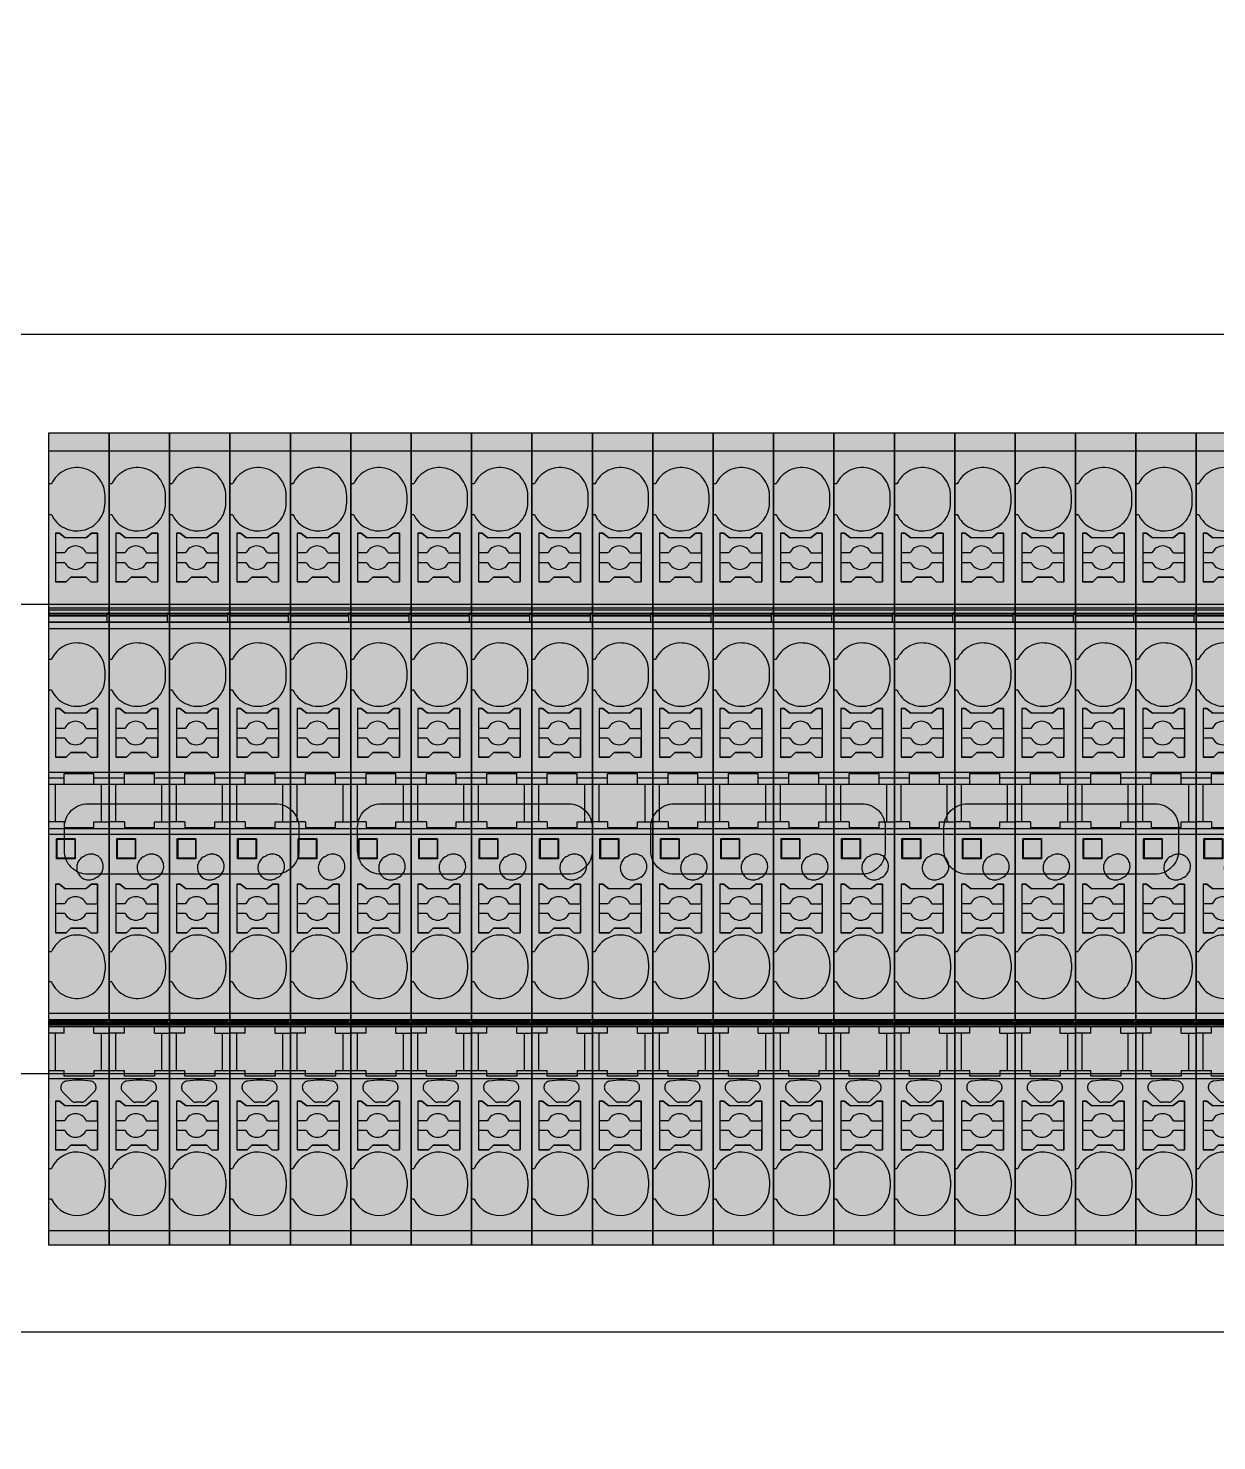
# Model space of a CAD drawing. Header units: millimetres. Extents: x -174 to 283928, y 1291 to 21053.
# Drawn here: x 10822 to 10923.3, y 20489.9 to 20610.3 of the extents above; entities that cross this region are included whole.
import ezdxf

# ---------------------------------------------------------------- set-up
doc = ezdxf.new("R2010")
doc.units = ezdxf.units.MM

# ---------------------------------------------------------------- blocks, each defined once
blk = doc.blocks.new('*U203')
at = {"ltscale": 2}
blk.add_lwpolyline([(0, 20), (0, -20), (840, -20), (840, 20), (0, 20)], dxfattribs=at)
for points in [[(565.23, 3), (581.23, 3, -0.414214), (583.23, 1), (583.23, -1, -0.414214), (581.23, -3), (565.23, -3, -0.414214), (563.23, -1), (563.23, 1, -0.414214)], [(590.23, 3), (606.23, 3, -0.414214), (608.23, 1), (608.23, -1, -0.414214), (606.23, -3), (590.23, -3, -0.414214), (588.23, -1), (588.23, 1, -0.414214)], [(615.23, 3), (631.23, 3, -0.414214), (633.23, 1), (633.23, -1, -0.414214), (631.23, -3), (615.23, -3, -0.414214), (613.23, -1), (613.23, 1, -0.414214)], [(640.23, 3), (656.23, 3, -0.414214), (658.23, 1), (658.23, -1, -0.414214), (656.23, -3), (640.23, -3, -0.414214), (638.23, -1), (638.23, 1, -0.414214)]]:
    blk.add_lwpolyline(points, format="xyb", close=True, dxfattribs=at)
blk = doc.blocks.new('VPRTT-2.5-GY')
at = {"true_color": 0xc7c8ca}
h = blk.add_hatch(color=9, dxfattribs=at)
h.dxf.hatch_style = 1
h.paths.add_polyline_path([(5.15, 34.62), (0, 34.62), (0, -34.62), (5.15, -34.62)])
at = {"true_color": 0xcd6928}
h = blk.add_hatch(color=32, dxfattribs=at)
h.dxf.hatch_style = 1
h.paths.add_polyline_path([(4.15, 26.06), (3.65, 26.06), (3.21, 25.71), (3.15, 25.66), (1.4, 25.66), (0.9, 26.06), (0.58, 26.06), (0.58, 21.91), (1.47, 21.91), (1.87, 22.31), (3.18, 22.31), (3.58, 21.91), (4.15, 21.91), (4.15, 23.58), (4.15, 24.38)])
h = blk.add_hatch(color=32, dxfattribs=at)
h.dxf.hatch_style = 1
h.paths.add_polyline_path([(4.15, 11.11), (3.65, 11.11), (3.21, 10.76), (3.15, 10.71), (1.4, 10.71), (0.9, 11.11), (0.58, 11.11), (0.58, 6.96), (1.47, 6.96), (1.87, 7.36), (3.18, 7.36), (3.58, 6.96), (4.15, 6.96), (4.15, 8.63), (4.15, 9.43)])
h = blk.add_hatch(color=32, dxfattribs=at)
h.dxf.hatch_style = 1
h.paths.add_polyline_path([(4.15, -3.84), (3.65, -3.84), (3.21, -4.19), (3.15, -4.24), (1.4, -4.24), (0.9, -3.84), (0.58, -3.84), (0.58, -7.99), (1.47, -7.99), (1.87, -7.59), (3.18, -7.59), (3.58, -7.99), (4.15, -7.99), (4.15, -6.32), (4.15, -5.52)])
h = blk.add_hatch(color=32, dxfattribs=at)
h.dxf.hatch_style = 1
h.paths.add_polyline_path([(4.15, -22.34), (3.65, -22.34), (3.21, -22.69), (3.15, -22.74), (1.4, -22.74), (0.9, -22.34), (0.58, -22.34), (0.58, -26.49), (1.47, -26.49), (1.87, -26.09), (3.18, -26.09), (3.58, -26.49), (4.15, -26.49), (4.15, -24.82), (4.15, -24.02)])
at = {"color": 7, "linetype": 'Continuous', "lineweight": 25}
for p, q in [((0, 33.09), (5.15, 33.09)), ((0, 30.26), (0, 33.09)), ((5.15, 33.09), (5.15, 19.66)), ((0.22, 30.26), (0, 30.26)), ((0, 27.66), (0, 30.26)), ((4.8, 28.66), (4.8, 29.26)), ((0, 27.66), (0.22, 27.66)), ((0, 19.66), (0, 27.66)), ((0.58, 26.06), (0.58, 21.91)), ((0.58, 26.06), (0.9, 26.06)), ((0.9, 26.06), (1.4, 25.66)), ((3.15, 25.66), (1.4, 25.66)), ((3.15, 25.66), (3.21, 25.71)), ((3.21, 25.71), (3.65, 26.06)), ((3.65, 26.06), (4.15, 26.06)), ((4.15, 26.06), (4.15, 24.38)), ((1.36, 24.38), (0.58, 24.38)), ((3.19, 24.38), (4.15, 24.38)), ((4.15, 24.38), (4.15, 23.58)), ((0.58, 23.58), (1.36, 23.58)), ((3.19, 23.58), (4.15, 23.58)), ((4.15, 23.58), (4.15, 21.91)), ((1.47, 21.91), (0.58, 21.91)), ((1.87, 22.31), (1.47, 21.91)), ((3.18, 22.31), (1.87, 22.31)), ((3.58, 21.91), (3.18, 22.31)), ((5.15, 19.66), (0, 19.66)), ((0, 19.53), (5.15, 19.53)), ((0, 19.53), (0, 19.24)), ((5.15, 19.3), (5.15, 19.53)), ((5.15, 19.3), (5.15, 19.24)), ((0, 19.24), (4.95, 19.24)), ((0, 19.11), (4.95, 19.11)), ((0, 19.1), (0, 19.11)), ((0, 19.1), (4.95, 19.1)), ((0, 19.02), (4.95, 19.02)), ((0, 18.56), (0, 19.02)), ((5.15, 18.48), (0, 18.48)), ((0, 18.47), (5.15, 18.47)), ((5.15, 18.44), (0, 18.44)), ((5.15, 19.24), (4.95, 19.24)), ((5.15, 19.13), (4.95, 19.13)), ((4.95, 19.13), (4.95, 18.48)), ((5.15, 19.13), (5.15, 18.51)), ((0, 17.94), (5.15, 17.94)), ((0, 15.31), (0, 17.94)), ((5.15, 17.94), (5.15, 5.66)), ((0.22, 15.31), (0, 15.31)), ((0, 12.71), (0, 15.31)), ((4.8, 13.71), (4.8, 14.31)), ((0, 5.66), (0, 12.71)), ((0, 12.71), (0.22, 12.71)), ((0.58, 11.11), (0.58, 6.96)), ((0.58, 11.11), (0.9, 11.11)), ((0.9, 11.11), (1.4, 10.71)), ((3.21, 10.76), (3.65, 11.11)), ((3.65, 11.11), (4.15, 11.11)), ((4.15, 11.11), (4.15, 9.43)), ((3.15, 10.71), (1.4, 10.71)), ((3.15, 10.71), (3.21, 10.76)), ((1.36, 9.43), (0.58, 9.43)), ((0.58, 8.63), (1.36, 8.63)), ((3.19, 9.43), (4.15, 9.43)), ((3.19, 8.63), (4.15, 8.63)), ((4.15, 9.43), (4.15, 8.63)), ((4.15, 8.63), (4.15, 6.96)), ((1.87, 7.36), (1.47, 6.96)), ((3.18, 7.36), (1.87, 7.36)), ((3.58, 6.96), (3.18, 7.36)), ((1.47, 6.96), (0.58, 6.96)), ((5.15, 5.66), (0, 5.66)), ((0, 5.2), (1.3, 5.2)), ((0, 4.66), (0, 5.2)), ((1.3, 5.58), (3.85, 5.58)), ((1.3, 4.66), (1.3, 5.2)), ((3.85, 5.2), (5.15, 5.2)), ((3.85, 4.66), (3.85, 5.2)), ((5.15, 5.2), (5.15, 4.66)), ((0, 4.66), (1.3, 4.66)), ((0, 1.46), (0, 4.66)), ((0.55, 4.66), (0.55, 1.46)), ((1.3, 4.66), (3.85, 4.66)), ((3.85, 4.66), (5.15, 4.66)), ((4.5, 1.46), (4.5, 4.66)), ((5.15, 4.66), (5.15, 1.46)), ((1.3, 1.46), (0, 1.46)), ((0, 0.87), (0, 1.46)), ((1.3, 1.46), (1.3, 0.99)), ((3.85, 0.99), (3.85, 1.46)), ((3.85, 1.46), (5.15, 1.46)), ((5.15, 1.46), (5.15, 0.87)), ((5.15, 0.87), (0, 0.87)), ((0, 0.41), (5.15, 0.41)), ((0, -9.59), (0, 0.41)), ((2.25, 0.01), (0.65, 0.01)), ((0.65, -1.68), (0.65, 0.01)), ((0.69, -0.04), (0.65, 0.01)), ((1.3, 0.99), (3.85, 0.99)), ((2.25, 0.01), (2.21, -0.04)), ((2.25, 0.01), (2.25, -1.68)), ((5.15, 0.41), (5.15, -14.89)), ((2.21, -0.04), (0.69, -0.04)), ((0.69, -0.04), (0.69, -1.64)), ((2.21, -0.04), (2.21, -1.64)), ((0.69, -1.64), (0.65, -1.68)), ((2.25, -1.68), (0.65, -1.68)), ((2.21, -1.64), (0.69, -1.64)), ((2.25, -1.68), (2.21, -1.64)), ((2.9, -1.53), (3.08, -1.43)), ((4.13, -3.25), (3.95, -3.35)), ((0.58, -3.84), (0.58, -7.99)), ((0.58, -3.84), (0.9, -3.84)), ((0.9, -3.84), (1.4, -4.24)), ((3.15, -4.24), (1.4, -4.24)), ((3.15, -4.24), (3.21, -4.19)), ((3.21, -4.19), (3.65, -3.84)), ((3.65, -3.84), (4.15, -3.84)), ((4.15, -3.84), (4.15, -5.52)), ((1.36, -5.52), (0.58, -5.52)), ((3.19, -5.52), (4.15, -5.52)), ((4.15, -5.52), (4.15, -6.32)), ((0.58, -6.32), (1.36, -6.32)), ((3.19, -6.32), (4.15, -6.32)), ((4.15, -6.32), (4.15, -7.99)), ((1.47, -7.99), (0.58, -7.99)), ((1.87, -7.59), (1.47, -7.99)), ((3.18, -7.59), (1.87, -7.59)), ((3.58, -7.99), (3.18, -7.59)), ((0, -9.59), (0.22, -9.59)), ((0, -12.19), (0, -9.59)), ((4.8, -10.59), (4.8, -11.19)), ((0.22, -12.19), (0, -12.19)), ((0, -14.89), (0, -12.19)), ((5.15, -14.89), (0, -14.89)), ((0, -15.39), (5.15, -15.39)), ((5.15, -15.42), (0, -15.42)), ((0, -15.44), (5.15, -15.44)), ((5.15, -15.44), (0, -15.44)), ((0, -15.53), (4.95, -15.53)), ((4.95, -15.62), (0, -15.62)), ((0, -15.63), (0, -15.62)), ((4.95, -15.63), (0, -15.63)), ((4.95, -15.44), (4.95, -15.66)), ((5.15, -15.48), (5.15, -15.66)), ((4.95, -15.76), (0, -15.77)), ((0, -15.77), (0, -15.87)), ((5.15, -15.87), (0, -15.87)), ((0, -15.99), (5.15, -15.99)), ((0, -16.54), (0, -15.99)), ((1.3, -16.54), (0, -16.54)), ((0, -19.74), (0, -16.54)), ((0.55, -16.54), (0.55, -19.74)), ((1.3, -16.54), (1.3, -15.99)), ((3.85, -16.54), (3.85, -15.99)), ((3.85, -16.54), (5.15, -16.54)), ((4.5, -19.74), (4.5, -16.54)), ((5.15, -15.66), (4.95, -15.66)), ((5.15, -15.76), (4.95, -15.76)), ((5.15, -15.76), (5.15, -15.83)), ((5.15, -15.87), (5.15, -15.83)), ((5.15, -15.99), (5.15, -16.54)), ((5.15, -16.54), (5.15, -19.74)), ((0, -19.74), (1.3, -19.74)), ((0, -20.41), (0, -19.74)), ((0, -20.41), (5.15, -20.41)), ((0, -28.09), (0, -20.41)), ((1.3, -20.21), (1.3, -19.74)), ((3.85, -20.21), (1.3, -20.21)), ((3.85, -19.74), (5.15, -19.74)), ((3.85, -19.74), (3.85, -20.21)), ((5.15, -19.74), (5.15, -20.41)), ((5.15, -20.41), (5.15, -33.39)), ((1.92, -22.3), (1.18, -21.55)), ((3.87, -21.55), (3.13, -22.3)), ((0.58, -22.34), (0.58, -26.49)), ((0.58, -22.34), (0.9, -22.34)), ((0.9, -22.34), (1.4, -22.74)), ((3.15, -22.74), (1.4, -22.74)), ((2.78, -22.44), (2.27, -22.44)), ((3.15, -22.74), (3.21, -22.69)), ((3.21, -22.69), (3.65, -22.34)), ((3.65, -22.34), (4.15, -22.34)), ((4.15, -22.34), (4.15, -24.02)), ((1.36, -24.02), (0.58, -24.02)), ((3.19, -24.02), (4.15, -24.02)), ((4.15, -24.02), (4.15, -24.82)), ((0.58, -24.82), (1.36, -24.82)), ((3.19, -24.82), (4.15, -24.82)), ((4.15, -24.82), (4.15, -26.49)), ((1.87, -26.09), (1.47, -26.49)), ((3.18, -26.09), (1.87, -26.09)), ((3.58, -26.49), (3.18, -26.09)), ((1.47, -26.49), (0.58, -26.49)), ((0, -28.09), (0.22, -28.09)), ((0, -30.69), (0, -28.09)), ((4.8, -29.09), (4.8, -29.69)), ((0.22, -30.69), (0, -30.69)), ((5.15, -33.39), (0, -33.39))]:
    blk.add_line(p, q, dxfattribs=at)
blk.add_lwpolyline([(0, 34.62), (5.15, 34.62), (5.15, -34.62), (0, -34.62)], close=True)
blk.add_lwpolyline([(0, 34.62), (5.15, 34.62), (5.15, -34.62), (0, -34.62)], close=True)
for points in [[(4.15, 24.38), (4.15, 26.06), (3.65, 26.06), (3.21, 25.71), (3.15, 25.66), (1.4, 25.66), (0.9, 26.06), (0.58, 26.06), (0.58, 21.91), (1.47, 21.91), (1.87, 22.31), (3.18, 22.31), (3.58, 21.91), (4.15, 21.91), (4.15, 23.58)], [(3.58, 21.91), (4.15, 21.91)], [(4.15, 9.43), (4.15, 11.11), (3.65, 11.11), (3.21, 10.76), (3.15, 10.71), (1.4, 10.71), (0.9, 11.11), (0.58, 11.11), (0.58, 6.96), (1.47, 6.96), (1.87, 7.36), (3.18, 7.36), (3.58, 6.96), (4.15, 6.96), (4.15, 8.63)], [(3.58, 6.96), (4.15, 6.96)], [(4.15, -5.52), (4.15, -3.84), (3.65, -3.84), (3.21, -4.19), (3.15, -4.24), (1.4, -4.24), (0.9, -3.84), (0.58, -3.84), (0.58, -7.99), (1.47, -7.99), (1.87, -7.59), (3.18, -7.59), (3.58, -7.99), (4.15, -7.99), (4.15, -6.32)], [(3.58, -7.99), (4.15, -7.99)], [(4.15, -24.02), (4.15, -22.34), (3.65, -22.34), (3.21, -22.69), (3.15, -22.74), (1.4, -22.74), (0.9, -22.34), (0.58, -22.34), (0.58, -26.49), (1.47, -26.49), (1.87, -26.09), (3.18, -26.09), (3.58, -26.49), (4.15, -26.49), (4.15, -24.82)], [(3.58, -26.49), (4.15, -26.49)]]:
    blk.add_lwpolyline(points)
for centre, radius, start, end in [((2.28, 23.98), 1, 23.5782, 156.4218), ((2.28, 23.98), 1, 203.5782, 336.4218), ((2.28, 9.03), 1, 23.5782, 156.4218), ((2.28, 9.03), 1, 203.5782, 336.4218), ((2.28, -5.92), 1, 23.5782, 156.4218), ((2.28, -5.92), 1, 203.5782, 336.4218), ((2.53, -27.67), 7.11, 81.5242, 98.4758), ((2.28, -24.42), 1, 23.5782, 156.4218), ((2.28, -24.42), 1, 203.5782, 336.4218), ((2.4, -29.09), 2.4, 0, 155.3757), ((2.4, -29.69), 2.4, 204.6243, 0)]:
    blk.add_arc(centre, radius, start, end, dxfattribs=at)
for points, knots in [([(4.8, 29.26), (4.8, 29.53), (4.75, 29.8), (4.57, 30.31), (4.44, 30.55), (4.1, 30.97), (3.89, 31.16), (3.43, 31.44), (3.18, 31.55), (2.65, 31.66), (2.37, 31.67), (1.83, 31.61), (1.57, 31.53), (1.09, 31.28), (0.86, 31.12), (0.49, 30.73), (0.33, 30.5), (0.22, 30.26)], [0, 0, 0, 0, 0.125, 0.125, 0.25, 0.25, 0.375, 0.375, 0.5, 0.5, 0.625, 0.625, 0.75, 0.75, 0.875, 0.875, 1, 1, 1, 1]), ([(0.22, 27.66), (0.33, 27.41), (0.49, 27.18), (0.86, 26.79), (1.09, 26.63), (1.57, 26.39), (1.83, 26.31), (2.37, 26.24), (2.65, 26.26), (3.18, 26.37), (3.43, 26.47), (3.89, 26.76), (4.1, 26.94), (4.44, 27.36), (4.57, 27.6), (4.75, 28.12), (4.8, 28.39), (4.8, 28.66)], [0, 0, 0, 0, 0.125, 0.125, 0.25, 0.25, 0.375, 0.375, 0.5, 0.5, 0.625, 0.625, 0.75, 0.75, 0.875, 0.875, 1, 1, 1, 1]), ([(0, 19.53), (0, 19.54), (0, 19.56), (0, 19.6), (0, 19.63), (0, 19.65), (0, 19.66), (0, 19.66)], [0, 0, 0, 0, 0.1673286, 0.331784, 0.5004647, 0.7494729, 1, 1, 1, 1]), ([(5.15, 19.53), (5.15, 19.57), (5.15, 19.6), (5.15, 19.65), (5.15, 19.66), (5.15, 19.66)], [0, 0, 0, 0, 0.5, 0.5, 1, 1, 1, 1]), ([(0, 19.24), (0, 19.21), (0, 19.18), (0, 19.13), (0, 19.11), (0, 19.11)], [0, 0, 0, 0, 0.5, 0.5, 1, 1, 1, 1]), ([(0, 19.02), (0, 19.03), (0, 19.05), (0, 19.08), (0, 19.1), (0, 19.1), (0, 19.1)], [0, 0, 0, 0, 0.248452, 0.499833, 0.748481, 1, 1, 1, 1]), ([(0, 17.94), (0, 17.97), (0, 18.01), (0, 18.08), (0, 18.15), (0, 18.21), (0, 18.27), (0, 18.33), (0, 18.38), (0, 18.42), (0, 18.43), (0, 18.44)], [0, 0, 0, 0, 0.101572, 0.200381, 0.298422, 0.397735, 0.500284, 0.627642, 0.757961, 0.878261, 1, 1, 1, 1]), ([(5.15, 19.24), (5.15, 19.23), (5.15, 19.22), (5.15, 19.21), (5.15, 19.2), (5.15, 19.19), (5.15, 19.18), (5.15, 19.17), (5.15, 19.15), (5.15, 19.13)], [0, 0, 0, 0, 0.0000283163, 0.0000283163, 0.0000283163, 0.0000566327, 0.0000566327, 0.0000566327, 0.0001047836, 0.0001047836, 0.0001047836, 0.0001047836]), ([(5.15, 17.94), (5.15, 18.06), (5.15, 18.18), (5.15, 18.35), (5.15, 18.42), (5.15, 18.44)], [0, 0, 0, 0, 0.5, 0.5, 1, 1, 1, 1]), ([(4.8, 14.31), (4.8, 14.58), (4.75, 14.85), (4.57, 15.36), (4.44, 15.6), (4.1, 16.02), (3.89, 16.21), (3.43, 16.49), (3.18, 16.6), (2.65, 16.71), (2.37, 16.72), (1.83, 16.66), (1.57, 16.58), (1.09, 16.33), (0.86, 16.17), (0.49, 15.78), (0.33, 15.55), (0.22, 15.31)], [0, 0, 0, 0, 0.125, 0.125, 0.25, 0.25, 0.375, 0.375, 0.5, 0.5, 0.625, 0.625, 0.75, 0.75, 0.875, 0.875, 1, 1, 1, 1]), ([(0.22, 12.71), (0.33, 12.46), (0.49, 12.23), (0.86, 11.84), (1.09, 11.68), (1.57, 11.44), (1.83, 11.36), (2.37, 11.29), (2.65, 11.31), (3.18, 11.42), (3.43, 11.52), (3.89, 11.81), (4.1, 11.99), (4.44, 12.41), (4.57, 12.65), (4.75, 13.17), (4.8, 13.44), (4.8, 13.71)], [0, 0, 0, 0, 0.125, 0.125, 0.25, 0.25, 0.375, 0.375, 0.5, 0.5, 0.625, 0.625, 0.75, 0.75, 0.875, 0.875, 1, 1, 1, 1]), ([(0, 5.2), (0, 5.21), (0, 5.23), (0, 5.27), (0, 5.32), (0, 5.4), (0, 5.51), (0, 5.61), (0, 5.66)], [0, 0, 0, 0, 0.125951, 0.249543, 0.37352, 0.5006, 0.749545, 1, 1, 1, 1]), ([(1.3, 5.2), (1.3, 5.23), (1.3, 5.28), (1.3, 5.42), (1.3, 5.49), (1.3, 5.58)], [0, 0, 0, 0, 0.5, 0.5, 1, 1, 1, 1]), ([(3.85, 5.2), (3.85, 5.21), (3.85, 5.23), (3.85, 5.26), (3.85, 5.3), (3.85, 5.36), (3.85, 5.45), (3.85, 5.54), (3.85, 5.58)], [0, 0, 0, 0, 0.125553, 0.249475, 0.373776, 0.500443, 0.749479, 1, 1, 1, 1]), ([(5.15, 5.2), (5.15, 5.24), (5.15, 5.3), (5.15, 5.46), (5.15, 5.56), (5.15, 5.66)], [0, 0, 0, 0, 0.5, 0.5, 1, 1, 1, 1]), ([(0, 0.41), (0, 0.43), (0, 0.48), (0, 0.55), (0, 0.62), (0, 0.71), (0, 0.8), (0, 0.85), (0, 0.87)], [0, 0, 0, 0, 0.1259506, 0.2495429, 0.37352, 0.5005997, 0.7495449, 1, 1, 1, 1]), ([(5.15, 0.41), (5.15, 0.5), (5.15, 0.6), (5.15, 0.77), (5.15, 0.83), (5.15, 0.87)], [0, 0, 0, 0, 0.5, 0.5, 1, 1, 1, 1]), ([(2.9, -1.53), (2.78, -1.6), (2.68, -1.69), (2.51, -1.91), (2.45, -2.04), (2.38, -2.3), (2.37, -2.44), (2.4, -2.71), (2.45, -2.85), (2.59, -3.09), (2.68, -3.19), (2.9, -3.36), (3.02, -3.42), (3.29, -3.49), (3.43, -3.5), (3.7, -3.46), (3.83, -3.42), (3.95, -3.35)], [0, 0, 0, 0, 0.125, 0.125, 0.25, 0.25, 0.375, 0.375, 0.5, 0.5, 0.625, 0.625, 0.75, 0.75, 0.875, 0.875, 1, 1, 1, 1]), ([(4.13, -3.25), (4.24, -3.18), (4.35, -3.09), (4.52, -2.87), (4.58, -2.75), (4.65, -2.48), (4.66, -2.34), (4.62, -2.07), (4.58, -1.94), (4.44, -1.7), (4.35, -1.59), (4.13, -1.42), (4, -1.36), (3.74, -1.29), (3.6, -1.28), (3.33, -1.32), (3.19, -1.36), (3.08, -1.43)], [0, 0, 0, 0, 0.125, 0.125, 0.25, 0.25, 0.375, 0.375, 0.5, 0.5, 0.625, 0.625, 0.75, 0.75, 0.875, 0.875, 1, 1, 1, 1]), ([(4.8, -10.59), (4.8, -10.32), (4.75, -10.05), (4.57, -9.54), (4.44, -9.3), (4.1, -8.88), (3.89, -8.69), (3.43, -8.41), (3.18, -8.3), (2.65, -8.19), (2.37, -8.18), (1.83, -8.24), (1.57, -8.32), (1.09, -8.57), (0.86, -8.73), (0.49, -9.12), (0.33, -9.35), (0.22, -9.59)], [0, 0, 0, 0, 0.125, 0.125, 0.25, 0.25, 0.375, 0.375, 0.5, 0.5, 0.625, 0.625, 0.75, 0.75, 0.875, 0.875, 1, 1, 1, 1]), ([(0.22, -12.19), (0.33, -12.44), (0.49, -12.67), (0.86, -13.06), (1.09, -13.22), (1.57, -13.46), (1.83, -13.54), (2.37, -13.61), (2.65, -13.59), (3.18, -13.48), (3.43, -13.38), (3.89, -13.09), (4.1, -12.91), (4.44, -12.49), (4.57, -12.25), (4.75, -11.73), (4.8, -11.46), (4.8, -11.19)], [0, 0, 0, 0, 0.125, 0.125, 0.25, 0.25, 0.375, 0.375, 0.5, 0.5, 0.625, 0.625, 0.75, 0.75, 0.875, 0.875, 1, 1, 1, 1]), ([(0, -15.39), (0, -15.39), (0, -15.38), (0, -15.36), (0, -15.34), (0, -15.29), (0, -15.23), (0, -15.15), (0, -15.07), (0, -14.98), (0, -14.92), (0, -14.89)], [0, 0, 0, 0, 0.080013, 0.160125, 0.241444, 0.369265, 0.500061, 0.627884, 0.758681, 0.878619, 1, 1, 1, 1]), ([(0, -15.62), (0, -15.62), (0, -15.62), (0, -15.59), (0, -15.57), (0, -15.55), (0, -15.53)], [0, 0, 0, 0, 0.248452, 0.499833, 0.748481, 1, 1, 1, 1]), ([(0, -15.63), (0, -15.63), (0, -15.65), (0, -15.71), (0, -15.74), (0, -15.77)], [0, 0, 0, 0, 0.5, 0.5, 1, 1, 1, 1]), ([(5.15, -15.39), (5.15, -15.38), (5.15, -15.32), (5.15, -15.13), (5.15, -15.01), (5.15, -14.89)], [0, 0, 0, 0, 0.5, 0.5, 1, 1, 1, 1]), ([(1.48, -20.64), (1.45, -20.64), (1.4, -20.65), (1.33, -20.68), (1.27, -20.71), (1.19, -20.77), (1.1, -20.86), (1.04, -21), (1.01, -21.15), (1.03, -21.3), (1.08, -21.44), (1.14, -21.51), (1.18, -21.55)], [0, 0, 0, 0, 0.063139, 0.125111, 0.187139, 0.250441, 0.375146, 0.500291, 0.624996, 0.750141, 0.874961, 1, 1, 1, 1]), ([(3.87, -21.55), (3.89, -21.53), (3.93, -21.5), (3.97, -21.43), (4, -21.37), (4.03, -21.27), (4.04, -21.15), (4.01, -21), (3.95, -20.86), (3.84, -20.75), (3.72, -20.67), (3.62, -20.65), (3.57, -20.64)], [0, 0, 0, 0, 0.063139, 0.125111, 0.187139, 0.250441, 0.375146, 0.500291, 0.624996, 0.750141, 0.874961, 1, 1, 1, 1]), ([(1.92, -22.3), (1.94, -22.31), (1.97, -22.34), (2.02, -22.38), (2.09, -22.41), (2.18, -22.44), (2.24, -22.44), (2.27, -22.44)], [0, 0, 0, 0, 0.166556, 0.332331, 0.500193, 0.749367, 1, 1, 1, 1]), ([(2.78, -22.44), (2.8, -22.44), (2.84, -22.44), (2.91, -22.43), (2.98, -22.4), (3.06, -22.36), (3.11, -22.32), (3.13, -22.3)], [0, 0, 0, 0, 0.166556, 0.332331, 0.500193, 0.749367, 1, 1, 1, 1])]:
    blk.add_open_spline(points, degree=3, knots=knots, dxfattribs=at)
for points in [[(4.95, 19.24), (4.95, 19.21), (4.95, 19.17), (4.95, 19.13)], [(0, -15.87), (0, -15.94), (0, -15.99), (0, -15.99)], [(4.95, -15.66), (4.95, -15.7), (4.95, -15.73), (4.95, -15.76)], [(5.15, -15.66), (5.15, -15.7), (5.15, -15.73), (5.15, -15.76)], [(5.15, -15.99), (5.15, -15.99), (5.15, -15.94), (5.15, -15.87)]]:
    blk.add_open_spline(points, degree=3, dxfattribs=at)

msp = doc.modelspace()

# ---------------------------------------------------------------- linework, layer by layer
at = {"layer": 'Defpoints', "color": 6}
for points in [[(11101.853, 20584.172), (10261.853, 20584.172), (10261.853, 20614.172), (11101.853, 20614.172)], [(11101.853, 20469.172), (10261.826, 20469.172), (10261.826, 20499.172), (11101.853, 20499.172)]]:
    msp.add_lwpolyline(points, close=True, dxfattribs=at)

# ---------------------------------------------------------------- block references
for p in [(10823.753, 20541.172), (10828.903, 20541.172), (10834.053, 20541.172), (10839.203, 20541.172), (10844.353, 20541.172), (10849.503, 20541.172), (10854.653, 20541.172), (10859.803, 20541.172), (10864.953, 20541.172), (10870.103, 20541.172), (10875.253, 20541.172), (10880.403, 20541.172), (10885.553, 20541.172), (10890.703, 20541.172), (10895.853, 20541.172), (10901.003, 20541.172), (10906.153, 20541.172), (10911.303, 20541.172), (10916.453, 20541.172), (10921.603, 20541.172)]:
    msp.add_blockref('VPRTT-2.5-GY', p)
at = {"color": 1}
msp.add_blockref('*U203', (10261.853, 20541.172), dxfattribs=at)

doc.saveas('drawing.dxf')
